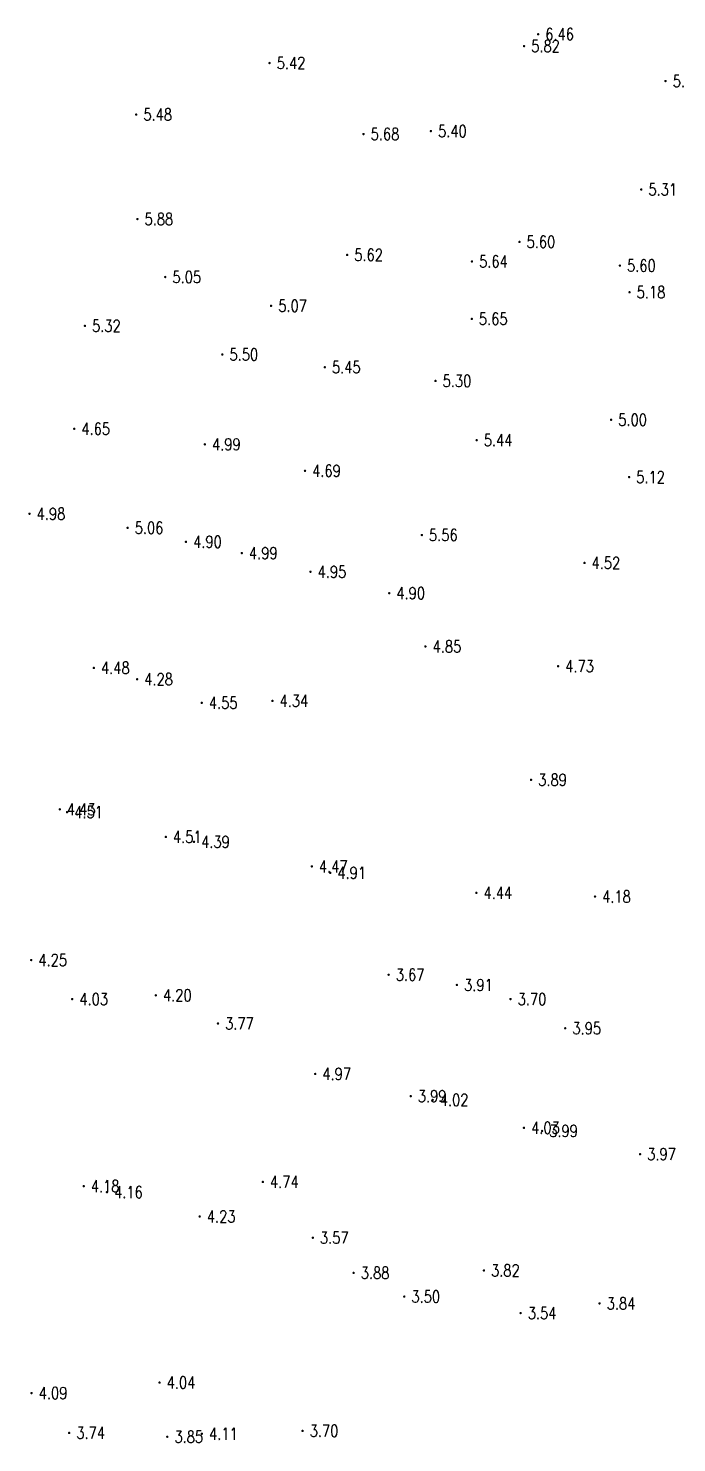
# Model space of a CAD drawing. Extents: x 476861 to 479475, y 2367369 to 2370541.
# Drawn here: x 478372.1 to 478426.5, y 2369030.7 to 2369149.2 of the extents above; entities that cross this region are included whole.
import ezdxf
from ezdxf.enums import TextEntityAlignment as Align

# ---------------------------------------------------------------- set-up
doc = ezdxf.new("R2010")
doc.units = 0
doc.header["$LTSCALE"] = 0.5
doc.layers.get('0').update_dxf_attribs({"linetype": 'CONTINUOUS'})
doc.layers.add('GCD', color=1, linetype='CONTINUOUS')
doc.styles.add('HZ', font='rs.shx', dxfattribs={"width": 0.8, "bigfont": 'hztxt.shx'})

# ---------------------------------------------------------------- blocks, each defined once
blk = doc.blocks.new('GC200')
at = {"linetype": 'Continuous', "const_width": 0.2, "flags": 128}
blk.add_lwpolyline([(-0.1, 0, 1), (0.1, 0, 1)], format="xyb", close=True, dxfattribs=at)

msp = doc.modelspace()

# ---------------------------------------------------------------- block references
at = {"layer": 'GCD', "linetype": 'Continuous'}
ref = msp.add_blockref('GC200', (478413.68, 2369147.729, 5.821), dxfattribs=dict(at, xscale=0.5, yscale=0.5, zscale=0.5))
ref.add_attrib('height', '5.82', dxfattribs={"linetype": 'Continuous', "height": 1, "style": 'HZ', "width": 0.8}).set_placement((478414.28, 2369147.729, 5.821), align=Align.MIDDLE_LEFT)
ref = msp.add_blockref('GC200', (478414.861, 2369148.719, 6.458), dxfattribs=dict(at, xscale=0.5, yscale=0.5, zscale=0.5))
ref.add_attrib('height', '6.46', dxfattribs={"linetype": 'Continuous', "height": 1, "style": 'HZ', "width": 0.8}).set_placement((478415.461, 2369148.719, 6.458), align=Align.MIDDLE_LEFT)
ref = msp.add_blockref('GC200', (478392.363, 2369146.31, 5.419), dxfattribs=dict(at, xscale=0.5, yscale=0.5, zscale=0.5))
ref.add_attrib('height', '5.42', dxfattribs={"linetype": 'Continuous', "height": 1, "style": 'HZ', "width": 0.8}).set_placement((478392.963, 2369146.31, 5.419), align=Align.MIDDLE_LEFT)
ref = msp.add_blockref('GC200', (478425.536, 2369144.8, 5.92), dxfattribs=dict(at, xscale=0.5, yscale=0.5, zscale=0.5))
ref.add_attrib('height', '5.92', dxfattribs={"linetype": 'Continuous', "height": 1, "style": 'HZ', "width": 0.8}).set_placement((478426.136, 2369144.8, 5.92), align=Align.MIDDLE_LEFT)
ref = msp.add_blockref('GC200', (478381.191, 2369141.989, 5.476), dxfattribs=dict(at, xscale=0.5, yscale=0.5, zscale=0.5))
ref.add_attrib('height', '5.48', dxfattribs={"linetype": 'Continuous', "height": 1, "style": 'HZ', "width": 0.8}).set_placement((478381.791, 2369141.989, 5.476), align=Align.MIDDLE_LEFT)
ref = msp.add_blockref('GC200', (478405.878, 2369140.608, 5.4), dxfattribs=dict(at, xscale=0.5, yscale=0.5, zscale=0.5))
ref.add_attrib('height', '5.40', dxfattribs={"linetype": 'Continuous', "height": 1, "style": 'HZ', "width": 0.8}).set_placement((478406.478, 2369140.608, 5.4), align=Align.MIDDLE_LEFT)
ref = msp.add_blockref('GC200', (478400.232, 2369140.359, 5.68), dxfattribs=dict(at, xscale=0.5, yscale=0.5, zscale=0.5))
ref.add_attrib('height', '5.68', dxfattribs={"linetype": 'Continuous', "height": 1, "style": 'HZ', "width": 0.8}).set_placement((478400.832, 2369140.359, 5.68), align=Align.MIDDLE_LEFT)
ref = msp.add_blockref('GC200', (478423.499, 2369135.713, 5.31), dxfattribs=dict(at, xscale=0.5, yscale=0.5, zscale=0.5))
ref.add_attrib('height', '5.31', dxfattribs={"linetype": 'Continuous', "height": 1, "style": 'HZ', "width": 0.8}).set_placement((478424.099, 2369135.713, 5.31), align=Align.MIDDLE_LEFT)
ref = msp.add_blockref('GC200', (478381.289, 2369133.237, 5.88), dxfattribs=dict(at, xscale=0.5, yscale=0.5, zscale=0.5))
ref.add_attrib('height', '5.88', dxfattribs={"linetype": 'Continuous', "height": 1, "style": 'HZ', "width": 0.8}).set_placement((478381.889, 2369133.237, 5.88), align=Align.MIDDLE_LEFT)
ref = msp.add_blockref('GC200', (478413.295, 2369131.321, 5.603), dxfattribs=dict(at, xscale=0.5, yscale=0.5, zscale=0.5))
ref.add_attrib('height', '5.60', dxfattribs={"linetype": 'Continuous', "height": 1, "style": 'HZ', "width": 0.8}).set_placement((478413.895, 2369131.321, 5.603), align=Align.MIDDLE_LEFT)
ref = msp.add_blockref('GC200', (478398.86, 2369130.23, 5.618), dxfattribs=dict(at, xscale=0.5, yscale=0.5, zscale=0.5))
ref.add_attrib('height', '5.62', dxfattribs={"linetype": 'Continuous', "height": 1, "style": 'HZ', "width": 0.8}).set_placement((478399.46, 2369130.23, 5.618), align=Align.MIDDLE_LEFT)
ref = msp.add_blockref('GC200', (478409.317, 2369129.687, 5.638), dxfattribs=dict(at, xscale=0.5, yscale=0.5, zscale=0.5))
ref.add_attrib('height', '5.64', dxfattribs={"linetype": 'Continuous', "height": 1, "style": 'HZ', "width": 0.8}).set_placement((478409.917, 2369129.687, 5.638), align=Align.MIDDLE_LEFT)
ref = msp.add_blockref('GC200', (478421.712, 2369129.335, 5.6), dxfattribs=dict(at, xscale=0.5, yscale=0.5, zscale=0.5))
ref.add_attrib('height', '5.60', dxfattribs={"linetype": 'Continuous', "height": 1, "style": 'HZ', "width": 0.8}).set_placement((478422.312, 2369129.335, 5.6), align=Align.MIDDLE_LEFT)
ref = msp.add_blockref('GC200', (478383.625, 2369128.381, 5.054), dxfattribs=dict(at, xscale=0.5, yscale=0.5, zscale=0.5))
ref.add_attrib('height', '5.05', dxfattribs={"linetype": 'Continuous', "height": 1, "style": 'HZ', "width": 0.8}).set_placement((478384.225, 2369128.381, 5.054), align=Align.MIDDLE_LEFT)
ref = msp.add_blockref('GC200', (478422.517, 2369127.107, 5.176), dxfattribs=dict(at, xscale=0.5, yscale=0.5, zscale=0.5))
ref.add_attrib('height', '5.18', dxfattribs={"linetype": 'Continuous', "height": 1, "style": 'HZ', "width": 0.8}).set_placement((478423.117, 2369127.107, 5.176), align=Align.MIDDLE_LEFT)
ref = msp.add_blockref('GC200', (478392.493, 2369125.967, 5.066), dxfattribs=dict(at, xscale=0.5, yscale=0.5, zscale=0.5))
ref.add_attrib('height', '5.07', dxfattribs={"linetype": 'Continuous', "height": 1, "style": 'HZ', "width": 0.8}).set_placement((478393.093, 2369125.967, 5.066), align=Align.MIDDLE_LEFT)
ref = msp.add_blockref('GC200', (478376.892, 2369124.288, 5.32), dxfattribs=dict(at, xscale=0.5, yscale=0.5, zscale=0.5))
ref.add_attrib('height', '5.32', dxfattribs={"linetype": 'Continuous', "height": 1, "style": 'HZ', "width": 0.8}).set_placement((478377.492, 2369124.288, 5.32), align=Align.MIDDLE_LEFT)
ref = msp.add_blockref('GC200', (478409.301, 2369124.87, 5.652), dxfattribs=dict(at, xscale=0.5, yscale=0.5, zscale=0.5))
ref.add_attrib('height', '5.65', dxfattribs={"linetype": 'Continuous', "height": 1, "style": 'HZ', "width": 0.8}).set_placement((478409.901, 2369124.87, 5.652), align=Align.MIDDLE_LEFT)
ref = msp.add_blockref('GC200', (478388.406, 2369121.888, 5.497), dxfattribs=dict(at, xscale=0.5, yscale=0.5, zscale=0.5))
ref.add_attrib('height', '5.50', dxfattribs={"linetype": 'Continuous', "height": 1, "style": 'HZ', "width": 0.8}).set_placement((478389.006, 2369121.888, 5.497), align=Align.MIDDLE_LEFT)
ref = msp.add_blockref('GC200', (478396.989, 2369120.824, 5.45), dxfattribs=dict(at, xscale=0.5, yscale=0.5, zscale=0.5))
ref.add_attrib('height', '5.45', dxfattribs={"linetype": 'Continuous', "height": 1, "style": 'HZ', "width": 0.8}).set_placement((478397.589, 2369120.824, 5.45), align=Align.MIDDLE_LEFT)
ref = msp.add_blockref('GC200', (478406.263, 2369119.674, 5.295), dxfattribs=dict(at, xscale=0.5, yscale=0.5, zscale=0.5))
ref.add_attrib('height', '5.30', dxfattribs={"linetype": 'Continuous', "height": 1, "style": 'HZ', "width": 0.8}).set_placement((478406.863, 2369119.674, 5.295), align=Align.MIDDLE_LEFT)
ref = msp.add_blockref('GC200', (478376, 2369115.667, 4.649), dxfattribs=dict(at, xscale=0.5, yscale=0.5, zscale=0.5))
ref.add_attrib('height', '4.65', dxfattribs={"linetype": 'Continuous', "height": 1, "style": 'HZ', "width": 0.8}).set_placement((478376.6, 2369115.667, 4.649), align=Align.MIDDLE_LEFT)
ref = msp.add_blockref('GC200', (478420.975, 2369116.42, 4.999), dxfattribs=dict(at, xscale=0.5, yscale=0.5, zscale=0.5))
ref.add_attrib('height', '5.00', dxfattribs={"linetype": 'Continuous', "height": 1, "style": 'HZ', "width": 0.8}).set_placement((478421.575, 2369116.42, 4.999), align=Align.MIDDLE_LEFT)
ref = msp.add_blockref('GC200', (478409.711, 2369114.716, 5.44), dxfattribs=dict(at, xscale=0.5, yscale=0.5, zscale=0.5))
ref.add_attrib('height', '5.44', dxfattribs={"linetype": 'Continuous', "height": 1, "style": 'HZ', "width": 0.8}).set_placement((478410.311, 2369114.716, 5.44), align=Align.MIDDLE_LEFT)
ref = msp.add_blockref('GC200', (478386.944, 2369114.362, 4.99), dxfattribs=dict(at, xscale=0.5, yscale=0.5, zscale=0.5))
ref.add_attrib('height', '4.99', dxfattribs={"linetype": 'Continuous', "height": 1, "style": 'HZ', "width": 0.8}).set_placement((478387.544, 2369114.362, 4.99), align=Align.MIDDLE_LEFT)
ref = msp.add_blockref('GC200', (478395.331, 2369112.145, 4.691), dxfattribs=dict(at, xscale=0.5, yscale=0.5, zscale=0.5))
ref.add_attrib('height', '4.69', dxfattribs={"linetype": 'Continuous', "height": 1, "style": 'HZ', "width": 0.8}).set_placement((478395.931, 2369112.145, 4.691), align=Align.MIDDLE_LEFT)
ref = msp.add_blockref('GC200', (478422.481, 2369111.62, 5.118), dxfattribs=dict(at, xscale=0.5, yscale=0.5, zscale=0.5))
ref.add_attrib('height', '5.12', dxfattribs={"linetype": 'Continuous', "height": 1, "style": 'HZ', "width": 0.8}).set_placement((478423.081, 2369111.62, 5.118), align=Align.MIDDLE_LEFT)
ref = msp.add_blockref('GC200', (478372.249, 2369108.548, 4.98), dxfattribs=dict(at, xscale=0.5, yscale=0.5, zscale=0.5))
ref.add_attrib('height', '4.98', dxfattribs={"linetype": 'Continuous', "height": 1, "style": 'HZ', "width": 0.8}).set_placement((478372.849, 2369108.548, 4.98), align=Align.MIDDLE_LEFT)
ref = msp.add_blockref('GC200', (478380.468, 2369107.365, 5.059), dxfattribs=dict(at, xscale=0.5, yscale=0.5, zscale=0.5))
ref.add_attrib('height', '5.06', dxfattribs={"linetype": 'Continuous', "height": 1, "style": 'HZ', "width": 0.8}).set_placement((478381.068, 2369107.365, 5.059), align=Align.MIDDLE_LEFT)
ref = msp.add_blockref('GC200', (478385.357, 2369106.194, 4.904), dxfattribs=dict(at, xscale=0.5, yscale=0.5, zscale=0.5))
ref.add_attrib('height', '4.90', dxfattribs={"linetype": 'Continuous', "height": 1, "style": 'HZ', "width": 0.8}).set_placement((478385.957, 2369106.194, 4.904), align=Align.MIDDLE_LEFT)
ref = msp.add_blockref('GC200', (478405.12, 2369106.765, 5.561), dxfattribs=dict(at, xscale=0.5, yscale=0.5, zscale=0.5))
ref.add_attrib('height', '5.56', dxfattribs={"linetype": 'Continuous', "height": 1, "style": 'HZ', "width": 0.8}).set_placement((478405.72, 2369106.765, 5.561), align=Align.MIDDLE_LEFT)
ref = msp.add_blockref('GC200', (478390.036, 2369105.25, 4.985), dxfattribs=dict(at, xscale=0.5, yscale=0.5, zscale=0.5))
ref.add_attrib('height', '4.99', dxfattribs={"linetype": 'Continuous', "height": 1, "style": 'HZ', "width": 0.8}).set_placement((478390.636, 2369105.25, 4.985), align=Align.MIDDLE_LEFT)
ref = msp.add_blockref('GC200', (478418.742, 2369104.427, 4.52), dxfattribs=dict(at, xscale=0.5, yscale=0.5, zscale=0.5))
ref.add_attrib('height', '4.52', dxfattribs={"linetype": 'Continuous', "height": 1, "style": 'HZ', "width": 0.8}).set_placement((478419.342, 2369104.427, 4.52), align=Align.MIDDLE_LEFT)
ref = msp.add_blockref('GC200', (478395.789, 2369103.685, 4.95), dxfattribs=dict(at, xscale=0.5, yscale=0.5, zscale=0.5))
ref.add_attrib('height', '4.95', dxfattribs={"linetype": 'Continuous', "height": 1, "style": 'HZ', "width": 0.8}).set_placement((478396.389, 2369103.685, 4.95), align=Align.MIDDLE_LEFT)
ref = msp.add_blockref('GC200', (478402.386, 2369101.89, 4.901), dxfattribs=dict(at, xscale=0.5, yscale=0.5, zscale=0.5))
ref.add_attrib('height', '4.90', dxfattribs={"linetype": 'Continuous', "height": 1, "style": 'HZ', "width": 0.8}).set_placement((478402.986, 2369101.89, 4.901), align=Align.MIDDLE_LEFT)
ref = msp.add_blockref('GC200', (478405.424, 2369097.426, 4.852), dxfattribs=dict(at, xscale=0.5, yscale=0.5, zscale=0.5))
ref.add_attrib('height', '4.85', dxfattribs={"linetype": 'Continuous', "height": 1, "style": 'HZ', "width": 0.8}).set_placement((478406.024, 2369097.426, 4.852), align=Align.MIDDLE_LEFT)
ref = msp.add_blockref('GC200', (478377.642, 2369095.631, 4.48), dxfattribs=dict(at, xscale=0.5, yscale=0.5, zscale=0.5))
ref.add_attrib('height', '4.48', dxfattribs={"linetype": 'Continuous', "height": 1, "style": 'HZ', "width": 0.8}).set_placement((478378.242, 2369095.631, 4.48), align=Align.MIDDLE_LEFT)
ref = msp.add_blockref('GC200', (478416.533, 2369095.772, 4.73), dxfattribs=dict(at, xscale=0.5, yscale=0.5, zscale=0.5))
ref.add_attrib('height', '4.73', dxfattribs={"linetype": 'Continuous', "height": 1, "style": 'HZ', "width": 0.8}).set_placement((478417.133, 2369095.772, 4.73), align=Align.MIDDLE_LEFT)
ref = msp.add_blockref('GC200', (478381.264, 2369094.681, 4.278), dxfattribs=dict(at, xscale=0.5, yscale=0.5, zscale=0.5))
ref.add_attrib('height', '4.28', dxfattribs={"linetype": 'Continuous', "height": 1, "style": 'HZ', "width": 0.8}).set_placement((478381.864, 2369094.681, 4.278), align=Align.MIDDLE_LEFT)
ref = msp.add_blockref('GC200', (478386.679, 2369092.708, 4.55), dxfattribs=dict(at, xscale=0.5, yscale=0.5, zscale=0.5))
ref.add_attrib('height', '4.55', dxfattribs={"linetype": 'Continuous', "height": 1, "style": 'HZ', "width": 0.8}).set_placement((478387.279, 2369092.708, 4.55), align=Align.MIDDLE_LEFT)
ref = msp.add_blockref('GC200', (478392.601, 2369092.868, 4.335), dxfattribs=dict(at, xscale=0.5, yscale=0.5, zscale=0.5))
ref.add_attrib('height', '4.34', dxfattribs={"linetype": 'Continuous', "height": 1, "style": 'HZ', "width": 0.8}).set_placement((478393.201, 2369092.868, 4.335), align=Align.MIDDLE_LEFT)
ref = msp.add_blockref('GC200', (478414.268, 2369086.252, 3.889), dxfattribs=dict(at, xscale=0.5, yscale=0.5, zscale=0.5))
ref.add_attrib('height', '3.89', dxfattribs={"linetype": 'Continuous', "height": 1, "style": 'HZ', "width": 0.8}).set_placement((478414.868, 2369086.252, 3.889), align=Align.MIDDLE_LEFT)
ref = msp.add_blockref('GC200', (478374.789, 2369083.784, 4.43), dxfattribs=dict(at, xscale=0.5, yscale=0.5, zscale=0.5))
ref.add_attrib('height', '4.43', dxfattribs={"linetype": 'Continuous', "height": 1, "style": 'HZ', "width": 0.8}).set_placement((478375.389, 2369083.784, 4.43), align=Align.MIDDLE_LEFT)
ref = msp.add_blockref('GC200', (478375.398, 2369083.547, 4.506), dxfattribs=dict(at, xscale=0.5, yscale=0.5, zscale=0.5))
ref.add_attrib('height', '4.51', dxfattribs={"linetype": 'Continuous', "height": 1, "style": 'HZ', "width": 0.8}).set_placement((478375.998, 2369083.547, 4.506), align=Align.MIDDLE_LEFT)
ref = msp.add_blockref('GC200', (478383.672, 2369081.476, 4.509), dxfattribs=dict(at, xscale=0.5, yscale=0.5, zscale=0.5))
ref.add_attrib('height', '4.51', dxfattribs={"linetype": 'Continuous', "height": 1, "style": 'HZ', "width": 0.8}).set_placement((478384.272, 2369081.476, 4.509), align=Align.MIDDLE_LEFT)
ref = msp.add_blockref('GC200', (478386.03, 2369081.06, 4.394), dxfattribs=dict(at, xscale=0.5, yscale=0.5, zscale=0.5))
ref.add_attrib('height', '4.39', dxfattribs={"linetype": 'Continuous', "height": 1, "style": 'HZ', "width": 0.8}).set_placement((478386.63, 2369081.06, 4.394), align=Align.MIDDLE_LEFT)
ref = msp.add_blockref('GC200', (478395.9, 2369079.005, 4.468), dxfattribs=dict(at, xscale=0.5, yscale=0.5, zscale=0.5))
ref.add_attrib('height', '4.47', dxfattribs={"linetype": 'Continuous', "height": 1, "style": 'HZ', "width": 0.8}).set_placement((478396.5, 2369079.005, 4.468), align=Align.MIDDLE_LEFT)
ref = msp.add_blockref('GC200', (478397.444, 2369078.464, 4.908), dxfattribs=dict(at, xscale=0.5, yscale=0.5, zscale=0.5))
ref.add_attrib('height', '4.91', dxfattribs={"linetype": 'Continuous', "height": 1, "style": 'HZ', "width": 0.8}).set_placement((478398.044, 2369078.464, 4.908), align=Align.MIDDLE_LEFT)
ref = msp.add_blockref('GC200', (478409.687, 2369076.783, 4.443), dxfattribs=dict(at, xscale=0.5, yscale=0.5, zscale=0.5))
ref.add_attrib('height', '4.44', dxfattribs={"linetype": 'Continuous', "height": 1, "style": 'HZ', "width": 0.8}).set_placement((478410.287, 2369076.783, 4.443), align=Align.MIDDLE_LEFT)
ref = msp.add_blockref('GC200', (478419.626, 2369076.472, 4.177), dxfattribs=dict(at, xscale=0.5, yscale=0.5, zscale=0.5))
ref.add_attrib('height', '4.18', dxfattribs={"linetype": 'Continuous', "height": 1, "style": 'HZ', "width": 0.8}).set_placement((478420.226, 2369076.472, 4.177), align=Align.MIDDLE_LEFT)
ref = msp.add_blockref('GC200', (478372.397, 2369071.158, 4.25), dxfattribs=dict(at, xscale=0.5, yscale=0.5, zscale=0.5))
ref.add_attrib('height', '4.25', dxfattribs={"linetype": 'Continuous', "height": 1, "style": 'HZ', "width": 0.8}).set_placement((478372.997, 2369071.158, 4.25), align=Align.MIDDLE_LEFT)
ref = msp.add_blockref('GC200', (478402.338, 2369069.928, 3.669), dxfattribs=dict(at, xscale=0.5, yscale=0.5, zscale=0.5))
ref.add_attrib('height', '3.67', dxfattribs={"linetype": 'Continuous', "height": 1, "style": 'HZ', "width": 0.8}).set_placement((478402.938, 2369069.928, 3.669), align=Align.MIDDLE_LEFT)
ref = msp.add_blockref('GC200', (478408.058, 2369069.069, 3.91), dxfattribs=dict(at, xscale=0.5, yscale=0.5, zscale=0.5))
ref.add_attrib('height', '3.91', dxfattribs={"linetype": 'Continuous', "height": 1, "style": 'HZ', "width": 0.8}).set_placement((478408.658, 2369069.069, 3.91), align=Align.MIDDLE_LEFT)
ref = msp.add_blockref('GC200', (478375.831, 2369067.888, 4.034), dxfattribs=dict(at, xscale=0.5, yscale=0.5, zscale=0.5))
ref.add_attrib('height', '4.03', dxfattribs={"linetype": 'Continuous', "height": 1, "style": 'HZ', "width": 0.8}).set_placement((478376.431, 2369067.888, 4.034), align=Align.MIDDLE_LEFT)
ref = msp.add_blockref('GC200', (478382.836, 2369068.202, 4.2), dxfattribs=dict(at, xscale=0.5, yscale=0.5, zscale=0.5))
ref.add_attrib('height', '4.20', dxfattribs={"linetype": 'Continuous', "height": 1, "style": 'HZ', "width": 0.8}).set_placement((478383.436, 2369068.202, 4.2), align=Align.MIDDLE_LEFT)
ref = msp.add_blockref('GC200', (478412.546, 2369067.883, 3.7), dxfattribs=dict(at, xscale=0.5, yscale=0.5, zscale=0.5))
ref.add_attrib('height', '3.70', dxfattribs={"linetype": 'Continuous', "height": 1, "style": 'HZ', "width": 0.8}).set_placement((478413.146, 2369067.883, 3.7), align=Align.MIDDLE_LEFT)
ref = msp.add_blockref('GC200', (478388.04, 2369065.847, 3.773), dxfattribs=dict(at, xscale=0.5, yscale=0.5, zscale=0.5))
ref.add_attrib('height', '3.77', dxfattribs={"linetype": 'Continuous', "height": 1, "style": 'HZ', "width": 0.8}).set_placement((478388.64, 2369065.847, 3.773), align=Align.MIDDLE_LEFT)
ref = msp.add_blockref('GC200', (478417.134, 2369065.44, 3.95), dxfattribs=dict(at, xscale=0.5, yscale=0.5, zscale=0.5))
ref.add_attrib('height', '3.95', dxfattribs={"linetype": 'Continuous', "height": 1, "style": 'HZ', "width": 0.8}).set_placement((478417.734, 2369065.44, 3.95), align=Align.MIDDLE_LEFT)
ref = msp.add_blockref('GC200', (478396.188, 2369061.614, 4.966), dxfattribs=dict(at, xscale=0.5, yscale=0.5, zscale=0.5))
ref.add_attrib('height', '4.97', dxfattribs={"linetype": 'Continuous', "height": 1, "style": 'HZ', "width": 0.8}).set_placement((478396.788, 2369061.614, 4.966), align=Align.MIDDLE_LEFT)
ref = msp.add_blockref('GC200', (478404.186, 2369059.75, 3.993), dxfattribs=dict(at, xscale=0.5, yscale=0.5, zscale=0.5))
ref.add_attrib('height', '3.99', dxfattribs={"linetype": 'Continuous', "height": 1, "style": 'HZ', "width": 0.8}).set_placement((478404.786, 2369059.75, 3.993), align=Align.MIDDLE_LEFT)
ref = msp.add_blockref('GC200', (478406.024, 2369059.437, 4.018), dxfattribs=dict(at, xscale=0.5, yscale=0.5, zscale=0.5))
ref.add_attrib('height', '4.02', dxfattribs={"linetype": 'Continuous', "height": 1, "style": 'HZ', "width": 0.8}).set_placement((478406.624, 2369059.437, 4.018), align=Align.MIDDLE_LEFT)
ref = msp.add_blockref('GC200', (478413.673, 2369057.103, 4.025), dxfattribs=dict(at, xscale=0.5, yscale=0.5, zscale=0.5))
ref.add_attrib('height', '4.03', dxfattribs={"linetype": 'Continuous', "height": 1, "style": 'HZ', "width": 0.8}).set_placement((478414.273, 2369057.103, 4.025), align=Align.MIDDLE_LEFT)
ref = msp.add_blockref('GC200', (478415.19, 2369056.838, 3.987), dxfattribs=dict(at, xscale=0.5, yscale=0.5, zscale=0.5))
ref.add_attrib('height', '3.99', dxfattribs={"linetype": 'Continuous', "height": 1, "style": 'HZ', "width": 0.8}).set_placement((478415.79, 2369056.838, 3.987), align=Align.MIDDLE_LEFT)
ref = msp.add_blockref('GC200', (478423.402, 2369054.889, 3.974), dxfattribs=dict(at, xscale=0.5, yscale=0.5, zscale=0.5))
ref.add_attrib('height', '3.97', dxfattribs={"linetype": 'Continuous', "height": 1, "style": 'HZ', "width": 0.8}).set_placement((478424.002, 2369054.889, 3.974), align=Align.MIDDLE_LEFT)
ref = msp.add_blockref('GC200', (478376.793, 2369052.211, 4.181), dxfattribs=dict(at, xscale=0.5, yscale=0.5, zscale=0.5))
ref.add_attrib('height', '4.18', dxfattribs={"linetype": 'Continuous', "height": 1, "style": 'HZ', "width": 0.8}).set_placement((478377.393, 2369052.211, 4.181), align=Align.MIDDLE_LEFT)
ref = msp.add_blockref('GC200', (478378.74, 2369051.711, 4.16), dxfattribs=dict(at, xscale=0.5, yscale=0.5, zscale=0.5))
ref.add_attrib('height', '4.16', dxfattribs={"linetype": 'Continuous', "height": 1, "style": 'HZ', "width": 0.8}).set_placement((478379.34, 2369051.711, 4.16), align=Align.MIDDLE_LEFT)
ref = msp.add_blockref('GC200', (478391.797, 2369052.568, 4.74), dxfattribs=dict(at, xscale=0.5, yscale=0.5, zscale=0.5))
ref.add_attrib('height', '4.74', dxfattribs={"linetype": 'Continuous', "height": 1, "style": 'HZ', "width": 0.8}).set_placement((478392.397, 2369052.568, 4.74), align=Align.MIDDLE_LEFT)
ref = msp.add_blockref('GC200', (478386.507, 2369049.674, 4.226), dxfattribs=dict(at, xscale=0.5, yscale=0.5, zscale=0.5))
ref.add_attrib('height', '4.23', dxfattribs={"linetype": 'Continuous', "height": 1, "style": 'HZ', "width": 0.8}).set_placement((478387.107, 2369049.674, 4.226), align=Align.MIDDLE_LEFT)
ref = msp.add_blockref('GC200', (478395.985, 2369047.896, 3.57), dxfattribs=dict(at, xscale=0.5, yscale=0.5, zscale=0.5))
ref.add_attrib('height', '3.57', dxfattribs={"linetype": 'Continuous', "height": 1, "style": 'HZ', "width": 0.8}).set_placement((478396.585, 2369047.896, 3.57), align=Align.MIDDLE_LEFT)
ref = msp.add_blockref('GC200', (478399.403, 2369044.944, 3.88), dxfattribs=dict(at, xscale=0.5, yscale=0.5, zscale=0.5))
ref.add_attrib('height', '3.88', dxfattribs={"linetype": 'Continuous', "height": 1, "style": 'HZ', "width": 0.8}).set_placement((478400.003, 2369044.944, 3.88), align=Align.MIDDLE_LEFT)
ref = msp.add_blockref('GC200', (478410.318, 2369045.153, 3.82), dxfattribs=dict(at, xscale=0.5, yscale=0.5, zscale=0.5))
ref.add_attrib('height', '3.82', dxfattribs={"linetype": 'Continuous', "height": 1, "style": 'HZ', "width": 0.8}).set_placement((478410.918, 2369045.153, 3.82), align=Align.MIDDLE_LEFT)
ref = msp.add_blockref('GC200', (478403.647, 2369042.96, 3.501), dxfattribs=dict(at, xscale=0.5, yscale=0.5, zscale=0.5))
ref.add_attrib('height', '3.50', dxfattribs={"linetype": 'Continuous', "height": 1, "style": 'HZ', "width": 0.8}).set_placement((478404.247, 2369042.96, 3.501), align=Align.MIDDLE_LEFT)
ref = msp.add_blockref('GC200', (478420.005, 2369042.388, 3.84), dxfattribs=dict(at, xscale=0.5, yscale=0.5, zscale=0.5))
ref.add_attrib('height', '3.84', dxfattribs={"linetype": 'Continuous', "height": 1, "style": 'HZ', "width": 0.8}).set_placement((478420.605, 2369042.388, 3.84), align=Align.MIDDLE_LEFT)
ref = msp.add_blockref('GC200', (478413.395, 2369041.582, 3.535), dxfattribs=dict(at, xscale=0.5, yscale=0.5, zscale=0.5))
ref.add_attrib('height', '3.54', dxfattribs={"linetype": 'Continuous', "height": 1, "style": 'HZ', "width": 0.8}).set_placement((478413.995, 2369041.582, 3.535), align=Align.MIDDLE_LEFT)
ref = msp.add_blockref('GC200', (478383.143, 2369035.76, 4.04), dxfattribs=dict(at, xscale=0.5, yscale=0.5, zscale=0.5))
ref.add_attrib('height', '4.04', dxfattribs={"linetype": 'Continuous', "height": 1, "style": 'HZ', "width": 0.8}).set_placement((478383.743, 2369035.76, 4.04), align=Align.MIDDLE_LEFT)
ref = msp.add_blockref('GC200', (478372.424, 2369034.88, 4.09), dxfattribs=dict(at, xscale=0.5, yscale=0.5, zscale=0.5))
ref.add_attrib('height', '4.09', dxfattribs={"linetype": 'Continuous', "height": 1, "style": 'HZ', "width": 0.8}).set_placement((478373.024, 2369034.88, 4.09), align=Align.MIDDLE_LEFT)
ref = msp.add_blockref('GC200', (478375.577, 2369031.54, 3.741), dxfattribs=dict(at, xscale=0.5, yscale=0.5, zscale=0.5))
ref.add_attrib('height', '3.74', dxfattribs={"linetype": 'Continuous', "height": 1, "style": 'HZ', "width": 0.8}).set_placement((478376.177, 2369031.54, 3.741), align=Align.MIDDLE_LEFT)
ref = msp.add_blockref('GC200', (478395.127, 2369031.708, 3.696), dxfattribs=dict(at, xscale=0.5, yscale=0.5, zscale=0.5))
ref.add_attrib('height', '3.70', dxfattribs={"linetype": 'Continuous', "height": 1, "style": 'HZ', "width": 0.8}).set_placement((478395.727, 2369031.708, 3.696), align=Align.MIDDLE_LEFT)
ref = msp.add_blockref('GC200', (478383.794, 2369031.22, 3.845), dxfattribs=dict(at, xscale=0.5, yscale=0.5, zscale=0.5))
ref.add_attrib('height', '3.85', dxfattribs={"linetype": 'Continuous', "height": 1, "style": 'HZ', "width": 0.8}).set_placement((478384.394, 2369031.22, 3.845), align=Align.MIDDLE_LEFT)
ref = msp.add_blockref('GC200', (478386.691, 2369031.473, 4.11), dxfattribs=dict(at, xscale=0.5, yscale=0.5, zscale=0.5))
ref.add_attrib('height', '4.11', dxfattribs={"linetype": 'Continuous', "height": 1, "style": 'HZ', "width": 0.8}).set_placement((478387.291, 2369031.473, 4.11), align=Align.MIDDLE_LEFT)

doc.saveas('drawing.dxf')
